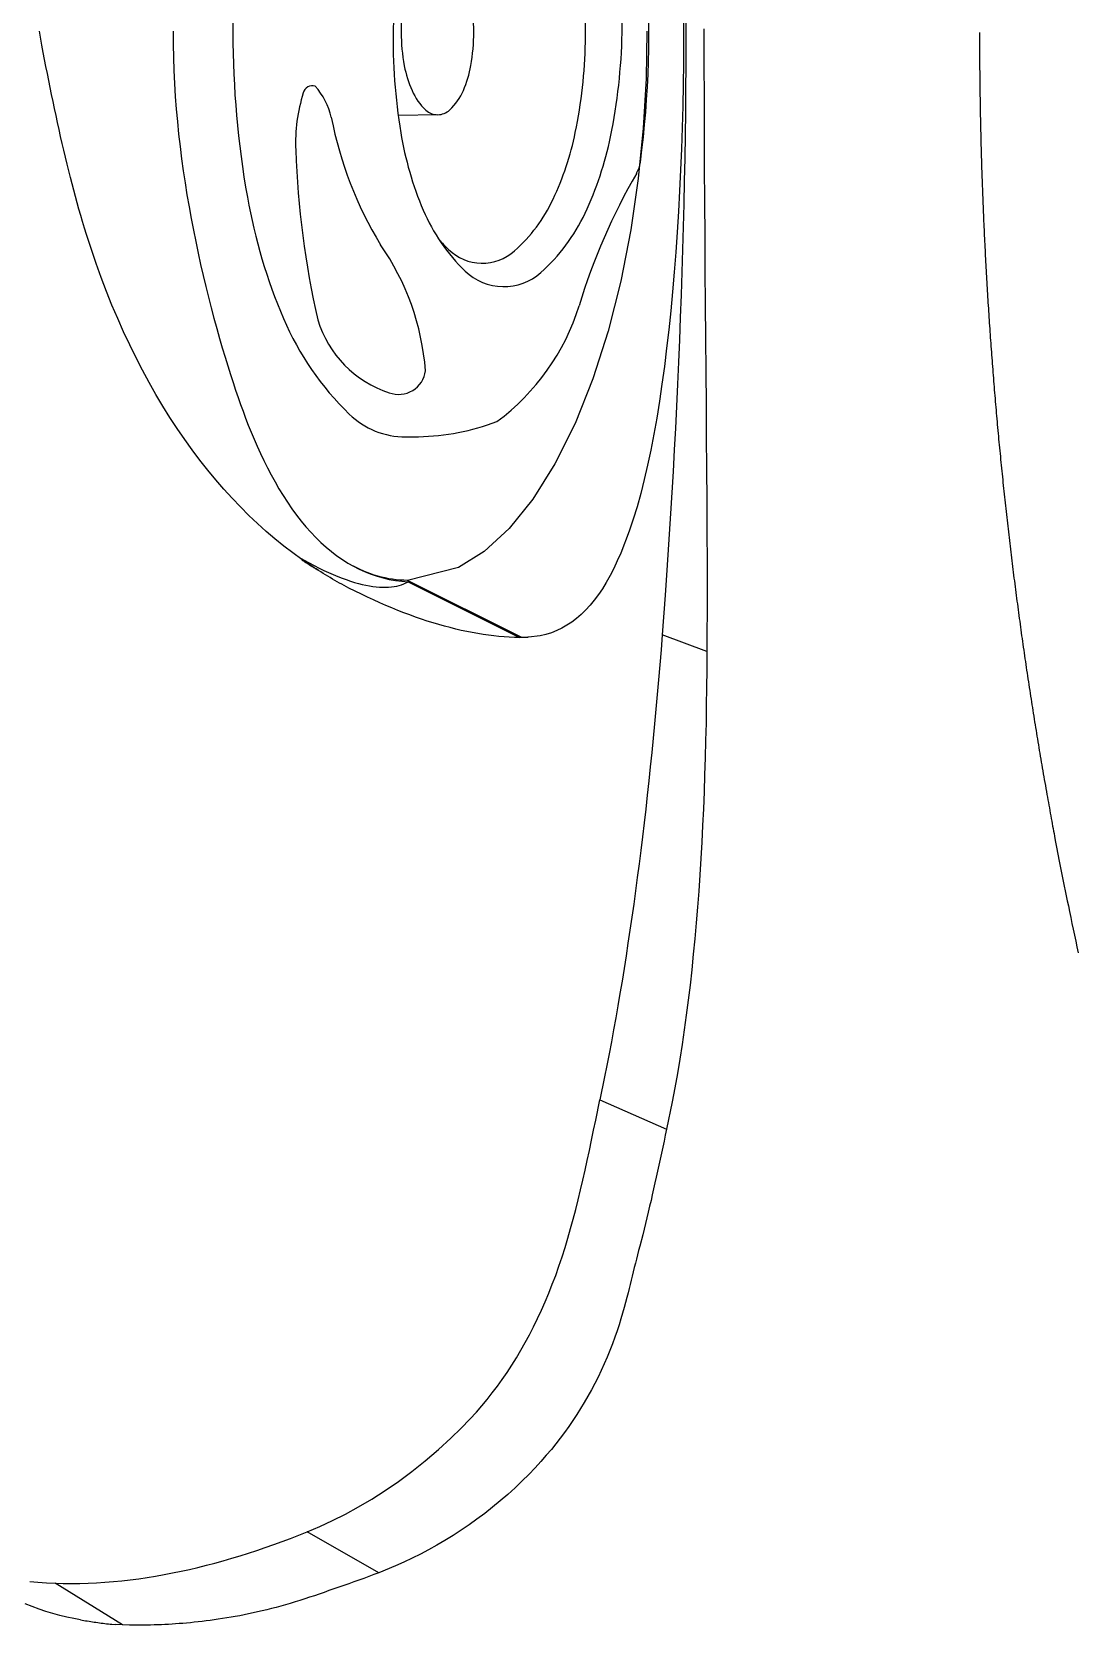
# Model space of a CAD drawing. Extents: x 528 to 612, y 649 to 778.
# Drawn here: x 538.33 to 544.29, y 686.21 to 695.28 of the extents above; entities that cross this region are included whole.
import ezdxf

# ---------------------------------------------------------------- set-up
doc = ezdxf.new("R2010")
doc.units = 0
doc.header["$MEASUREMENT"] = 0
doc.layers.add('1', color=4, linetype='Continuous')

# ---------------------------------------------------------------- blocks, each defined once
blk = doc.blocks.new('STANDARD')
at = {"layer": '1', "color": 2}
for p, q in [((0.9838, 2.3), (1.2802, 2.2819)), ((1.1624, 0.474), (0.9524, 0.4719)), ((1.1661, -0.4662), (0.9409, -0.4712)), ((0.9838, -2.3), (1.0564, -2.2984))]:
    blk.add_line(p, q, dxfattribs=at)
blk.add_lwpolyline([(0.9838, 2.3, 0.194738), (0.6622, 2.1698, 0.099647), (0.2882, 1.6263, 0.057272), (0.0823, 0.9358, 0.043868), (0, 0, 0.043868), (0.0823, -0.9358, 0.057272), (0.2882, -1.6263, 0.099647), (0.6622, -2.1698, 0.194738), (0.9838, -2.3, 0.194738)], format="xyb", dxfattribs=at)
for points in [[(1.5358, -1.4446, 0.188918), (1.7526, -1.3645, 0.101146), (2.0048, -1.0271, 0.059435), (2.1497, -0.5916, 0.045845), (2.2156, -0.0012, 0.045845), (2.1728, 0.5914, 0.059435), (2.0448, 1.0322, 0.101146), (1.806, 1.3791, 0.188918), (1.5924, 1.4676, 0.188918), (1.3756, 1.3875, 0.101146), (1.1234, 1.0501, 0.059435), (0.9784, 0.6147, 0.045845), (0.9126, 0.0242, 0.045845), (0.9554, -0.5684, 0.059435), (1.0834, -1.0092, 0.101146), (1.3222, -1.3561, 0.188918)], [(1.1661, -0.4662, 0.191184), (1.234, -0.439, 0.100578), (1.3118, -0.328, 0.058587), (1.3545, -0.1865, 0.045064), (1.371, 0.0047, 0.045064), (1.353, 0.1957, 0.058587), (1.3091, 0.3369, 0.100578), (1.2305, 0.4473, 0.191184), (1.1624, 0.474, 0.191184), (1.0945, 0.4467, 0.100578), (1.0168, 0.3357, 0.058587), (0.9741, 0.1942, 0.045064), (0.9576, 0.0031, 0.045064), (0.9756, -0.188, 0.058587), (1.0195, -0.3291, 0.100578), (1.098, -0.4395, 0.191184)]]:
    blk.add_lwpolyline(points, format="xyb", close=True, dxfattribs=at)
at = {"layer": '1', "color": 3}
for points in [[(1.414, -1.311, 0.188918), (1.603, -1.2411, 0.101146), (1.8228, -0.9471, 0.059435), (1.9491, -0.5676, 0.045845), (2.0065, -0.0529, 0.045845), (1.9692, 0.4635, 0.059435), (1.8577, 0.8477, 0.101146), (1.6495, 1.1501, 0.188918), (1.4634, 1.2272, 0.188918), (1.2744, 1.1574, 0.101146), (1.0546, 0.8633, 0.010554), (1.0256, 0.7982, 0.045845)], [(1.1723, -1.1755, 0.021992), (1.2279, -1.2338, 0.188918), (1.414, -1.311, 0.188918)]]:
    blk.add_lwpolyline(points, format="xyb", dxfattribs=at)
at = {"layer": '1', "color": 2}
for centre, radius, start, end in [((1.2541, 1.6133), 0.6691, 40.77565, 87.75995), ((1.6337, 1.9407), 0.1679, 15.68498, 40.77565), ((5.1745, 2.9349), 3.5099, 195.68498, 210.81775), ((-0.6516, -0.0012), 3.0334, 7.77612, 22.03331), ((-3.2837, 0.004), 5.6521, 352.47286, 4.11212), ((5.3779, -2.5834), 3.5592, 149.90404, 163.18483), ((2.1532, -0.7145), 0.1679, 329.90404, 352.47286), ((0.7289, -1.1667), 1.3009, 306.49977, 342.69061), ((1.0257, -0.9378), 1.361, 271.29259, 290.51727)]:
    blk.add_arc(centre, radius, start, end, dxfattribs=at)
at = {"layer": '1', "color": 3}
for centre, radius, start, end in [((1.1834, 1.8467), 0.3663, 80.8518, 118.96247), ((1.2353, 2.1649), 0.0439, 357.83411, 81.7245), ((1.7243, 1.0252), 1.349, 122.16897, 142.43552), ((0.568, 2.4306), 0.7597, 322.26635, 339.39398), ((4.5622, 0.1322), 3.857, 151.61636, 164.66232), ((1.2583, 1.1951), 0.8888, 132.7569, 196.30256), ((0.0948, 1.4386), 0.8007, 312.57537, 339.05229), ((0.5826, 1.0083), 0.1881, 199.47515, 259.1487), ((0.5666, 0.925), 0.1033, 259.1487, 312.57537), ((1.2874, -0.6249), 0.9307, 162.29877, 182.61808), ((0.4531, -0.3553), 0.0541, 73.58712, 165.66265), ((0.1602, -0.5755), 0.411, 13.29258, 41.4318), ((2.7308, -0.0601), 2.211, 190.97373, 211.20979), ((5.4173, -0.4995), 5.0624, 181.90158, 192.94063), ((-0.3427, -2.0335), 1.4433, 4.40009, 34.99068), ((1.0851, -1.4508), 0.6287, 196.86234, 251.90472), ((0.9429, -1.9029), 0.1548, 249.9578, 352.6608)]:
    blk.add_arc(centre, radius, start, end, dxfattribs=at)
blk = doc.blocks.new('2010JETSETTER')
at = {"layer": '1', "color": 3, "linetype": 'Continuous'}
for p, q in [((12.9076, 21.4792), (12.2558, 21.8042)), ((12.2604, 21.7954), (12.893, 21.4794)), ((13.9606, 21.3986), (13.706, 21.4946)), ((13.3517, 18.8489), (13.7315, 18.6812)), ((12.0937, 16.1575), (11.6844, 16.3903)), ((10.6336, 15.8609), (10.2495, 16.0979)), ((10.6336, 15.8609), (10.5932, 15.8629))]:
    blk.add_line(p, q, dxfattribs=at)
for points in [[(13.9438, 24.9433), (13.9439, 24.7458), (13.9443, 24.5483), (13.945, 24.3513), (13.9459, 24.1547), (13.9469, 23.9587), (13.9481, 23.7632), (13.9495, 23.5681), (13.951, 23.3742), (13.9526, 23.1823), (13.9542, 22.9927), (13.9558, 22.8054), (13.9573, 22.6204), (13.9586, 22.4379), (13.9598, 22.258), (13.9607, 22.0806), (13.9613, 21.9059), (13.9615, 21.734), (13.9606, 21.3986)], [(13.8408, 24.9928), (13.8408, 24.8615), (13.8403, 24.7303), (13.8394, 24.5991), (13.8381, 24.4681), (13.8363, 24.3371), (13.8341, 24.2064), (13.8316, 24.0759), (13.8286, 23.9457), (13.8253, 23.8158), (13.8216, 23.6863), (13.8176, 23.5573), (13.8133, 23.4286), (13.8086, 23.3005), (13.8037, 23.1729), (13.7984, 23.046), (13.7929, 22.9197), (13.7871, 22.7944), (13.781, 22.6699), (13.7747, 22.5466), (13.768, 22.4245), (13.7611, 22.3037), (13.754, 22.1842), (13.7465, 22.0662), (13.7389, 21.9495), (13.731, 21.834), (13.7228, 21.7197), (13.706, 21.4946)], [(13.8277, 24.994), (13.8277, 24.8709), (13.8269, 24.748), (13.8253, 24.6252), (13.8228, 24.5028), (13.8195, 24.381), (13.8154, 24.26), (13.8105, 24.1398), (13.8048, 24.0207), (13.7983, 23.9028), (13.7911, 23.7863), (13.7831, 23.6714), (13.7743, 23.5581), (13.7648, 23.4467), (13.7545, 23.3372), (13.7433, 23.2298), (13.7314, 23.1246), (13.7186, 23.0216), (13.7049, 22.9211), (13.6903, 22.8231), (13.6749, 22.7277), (13.6585, 22.6351), (13.6412, 22.5456), (13.623, 22.4597), (13.6039, 22.3773), (13.584, 22.2986), (13.5631, 22.2235), (13.5414, 22.1521), (13.5187, 22.0842), (13.4706, 21.9593)], [(10.4288, 23.7717), (10.4173, 23.8088), (10.4063, 23.8452), (10.3957, 23.8812), (10.3855, 23.9168), (10.3755, 23.9523), (10.3658, 23.9878), (10.3562, 24.0236), (10.3468, 24.0597), (10.3374, 24.0965), (10.328, 24.1341), (10.3186, 24.1726), (10.3092, 24.2119), (10.2999, 24.2513), (10.2907, 24.2907), (10.2816, 24.3302), (10.2727, 24.3698), (10.2639, 24.4094), (10.2552, 24.4491), (10.2467, 24.4888), (10.2383, 24.5286), (10.23, 24.5685), (10.2218, 24.6083), (10.2138, 24.6483), (10.2059, 24.6883), (10.1981, 24.7283), (10.1904, 24.7684), (10.1829, 24.8085), (10.1754, 24.8487), (10.1609, 24.9292)], [(10.9214, 24.9292), (10.922, 24.8537), (10.9236, 24.7788), (10.9263, 24.7046), (10.9299, 24.631), (10.9344, 24.5581), (10.9399, 24.4858), (10.9462, 24.4142), (10.9534, 24.3432), (10.9614, 24.2728), (10.9701, 24.203), (10.9797, 24.1338), (10.9899, 24.0653), (11.0008, 23.9973), (11.0123, 23.9299), (11.0245, 23.8632), (11.0372, 23.797), (11.0505, 23.7314), (11.0643, 23.6663), (11.0786, 23.6019), (11.0932, 23.5384), (11.1081, 23.4761), (11.1233, 23.4148), (11.1388, 23.3546), (11.1544, 23.2954), (11.1703, 23.2373), (11.1861, 23.1811), (11.2018, 23.1268), (11.2173, 23.0745), (11.2327, 23.0242), (11.2479, 22.976), (11.2629, 22.9299), (11.2776, 22.886), (11.2919, 22.8442), (11.3059, 22.8047), (11.3199, 22.7664), (11.3346, 22.7275), (11.35, 22.688), (11.3662, 22.6479), (11.3832, 22.6075), (11.4009, 22.5669), (11.4194, 22.5261), (11.4388, 22.4854), (11.459, 22.4448), (11.48, 22.4044), (11.5019, 22.3645), (11.5246, 22.3251), (11.5483, 22.2863), (11.5728, 22.2483), (11.5983, 22.2113), (11.6244, 22.1756), (11.651, 22.1414), (11.6783, 22.1087), (11.7062, 22.0775), (11.7346, 22.0477), (11.7636, 22.0196), (11.7932, 21.9929), (11.8234, 21.9679), (11.854, 21.9445), (11.8853, 21.9227), (11.917, 21.9027), (11.9491, 21.8843), (11.9818, 21.8676), (12.0149, 21.8527), (12.0485, 21.8394), (12.0826, 21.8279), (12.1172, 21.818), (12.1522, 21.8098), (12.1878, 21.8033), (12.2604, 21.7954)], [(11.6546, 21.9235), (11.6031, 21.9607), (11.5521, 21.9996), (11.5016, 22.0405), (11.4517, 22.0831), (11.4023, 22.1276), (11.3536, 22.1739), (11.3054, 22.2219), (11.2579, 22.2717), (11.2111, 22.3233), (11.1649, 22.3765), (11.1195, 22.4315), (11.0748, 22.4882), (11.0309, 22.5465), (10.9878, 22.6065), (10.9456, 22.6681), (10.9041, 22.7314), (10.8636, 22.7962), (10.8239, 22.8626), (10.7852, 22.9306), (10.7474, 23.0001), (10.7106, 23.0712), (10.6747, 23.1438), (10.64, 23.2179), (10.6063, 23.2933), (10.5737, 23.37), (10.5424, 23.4479), (10.5122, 23.5271), (10.4832, 23.6075), (10.4288, 23.7717)], [(13.4706, 21.9593), (13.4507, 21.9144), (13.4303, 21.8717), (13.4094, 21.8312), (13.3878, 21.7929), (13.3656, 21.7569), (13.3428, 21.7231), (13.3193, 21.6915), (13.2952, 21.6622), (13.2704, 21.635), (13.2448, 21.61), (13.2185, 21.5873), (13.1915, 21.5667), (13.1637, 21.5483), (13.135, 21.5321), (13.1056, 21.518), (13.0753, 21.5062), (13.0442, 21.4965), (13.0122, 21.4889), (12.9455, 21.4803)], [(11.6379, 21.9353), (11.6676, 21.9187), (11.6968, 21.9031), (11.7253, 21.8882), (11.7532, 21.8742), (11.7806, 21.8611), (11.8073, 21.8488), (11.8334, 21.8373), (11.8589, 21.8268), (11.8837, 21.817), (11.9079, 21.8082), (11.9314, 21.8001), (11.9543, 21.7929), (11.9766, 21.7866), (11.9982, 21.7811), (12.0192, 21.7764), (12.0395, 21.7725), (12.0593, 21.7694), (12.0783, 21.767), (12.0968, 21.7655), (12.1146, 21.7646), (12.1319, 21.7646), (12.1485, 21.7653), (12.1645, 21.7667), (12.1799, 21.7688), (12.1947, 21.7716), (12.2089, 21.775), (12.2226, 21.7792), (12.2358, 21.7839), (12.2604, 21.7954)], [(11.9228, 21.7607), (11.9095, 21.7676), (11.8962, 21.7746), (11.8829, 21.7818), (11.8695, 21.7891), (11.8562, 21.7965), (11.8428, 21.8041), (11.8294, 21.8117), (11.816, 21.8196), (11.8026, 21.8275), (11.7892, 21.8356), (11.7758, 21.8438), (11.7623, 21.8521), (11.7489, 21.8606), (11.7354, 21.8692), (11.722, 21.8779), (11.7085, 21.8868), (11.695, 21.8958), (11.6815, 21.9049), (11.6546, 21.9235)], [(11.6549, 21.9205), (11.6592, 21.9177), (11.6635, 21.915), (11.6679, 21.9122), (11.6723, 21.9094), (11.6767, 21.9066), (11.6811, 21.9038), (11.6856, 21.9009), (11.69, 21.8981), (11.6945, 21.8952), (11.699, 21.8924), (11.7036, 21.8895), (11.7081, 21.8866), (11.7127, 21.8837), (11.7172, 21.8808), (11.7218, 21.8779), (11.7264, 21.875), (11.731, 21.872), (11.7356, 21.8691), (11.7448, 21.8632)], [(12.2558, 21.8042), (12.2344, 21.8046), (12.2131, 21.8058), (12.1919, 21.8077), (12.1708, 21.8103), (12.1498, 21.8137), (12.129, 21.8178), (12.1083, 21.8226), (12.0877, 21.8281), (12.0673, 21.8343), (12.047, 21.8411), (12.0268, 21.8486), (12.0069, 21.8568), (11.9871, 21.8655), (11.9479, 21.8849)], [(12.8931, 21.4794), (12.8644, 21.48), (12.8354, 21.4812), (12.8062, 21.4831), (12.7767, 21.4855), (12.7469, 21.4886), (12.7168, 21.4923), (12.6864, 21.4966), (12.6558, 21.5015), (12.625, 21.507), (12.5939, 21.5131), (12.5625, 21.5198), (12.5308, 21.5271), (12.499, 21.5351), (12.4668, 21.5436), (12.4345, 21.5527), (12.4018, 21.5625), (12.369, 21.5728), (12.3359, 21.5837), (12.3026, 21.5952), (12.2691, 21.6074), (12.2353, 21.6201), (12.2013, 21.6334), (12.1671, 21.6473), (12.1327, 21.6618), (12.0982, 21.6768), (12.0634, 21.6925), (12.0285, 21.7087), (11.9934, 21.7254), (11.9228, 21.7607)], [(13.706, 21.4946), (13.6993, 21.4088), (13.6923, 21.3236), (13.6852, 21.239), (13.6779, 21.155), (13.6705, 21.0715), (13.6628, 20.9887), (13.6549, 20.9064), (13.6468, 20.8246), (13.6385, 20.7434), (13.6299, 20.6627), (13.6212, 20.5825), (13.6122, 20.5029), (13.6031, 20.4239), (13.5937, 20.3454), (13.5841, 20.2676), (13.5743, 20.1903), (13.5643, 20.1137), (13.5541, 20.0377), (13.5438, 19.9623), (13.5332, 19.8876), (13.5224, 19.8136), (13.5114, 19.7402), (13.5002, 19.6675), (13.4889, 19.5954), (13.4774, 19.5241), (13.4656, 19.4535), (13.4537, 19.3836), (13.4416, 19.3144), (13.4293, 19.2459), (13.4169, 19.1781), (13.4042, 19.1109), (13.3914, 19.0445), (13.3784, 18.9786), (13.3517, 18.8489)], [(12.9076, 21.4792), (12.9069, 21.4792), (12.9062, 21.4792), (12.9054, 21.4792), (12.9047, 21.4792), (12.904, 21.4792), (12.9033, 21.4792), (12.9025, 21.4792), (12.9018, 21.4792), (12.9011, 21.4792), (12.9004, 21.4792), (12.8996, 21.4792), (12.8989, 21.4793), (12.8982, 21.4793), (12.8975, 21.4793), (12.8967, 21.4793), (12.896, 21.4793), (12.8953, 21.4793), (12.8945, 21.4793), (12.8931, 21.4794)], [(12.9323, 21.4797), (12.9311, 21.4797), (12.9299, 21.4796), (12.9286, 21.4796), (12.9274, 21.4795), (12.9262, 21.4795), (12.9249, 21.4795), (12.9237, 21.4794), (12.9225, 21.4794), (12.9212, 21.4794), (12.92, 21.4793), (12.9188, 21.4793), (12.9175, 21.4793), (12.9163, 21.4793), (12.915, 21.4793), (12.9138, 21.4792), (12.9126, 21.4792), (12.9113, 21.4792), (12.9101, 21.4792), (12.9076, 21.4792)], [(12.9455, 21.4803), (12.9452, 21.4803), (12.945, 21.4803), (12.9448, 21.4803), (12.9445, 21.4803), (12.9443, 21.4803), (12.9441, 21.4802), (12.9438, 21.4802), (12.9436, 21.4802), (12.9433, 21.4802), (12.9431, 21.4802), (12.9429, 21.4802), (12.9426, 21.4802), (12.9424, 21.4802), (12.9422, 21.4801), (12.9419, 21.4801), (12.9417, 21.4801), (12.9414, 21.4801), (12.9412, 21.4801), (12.941, 21.4801), (12.9407, 21.4801), (12.9405, 21.4801), (12.9402, 21.48), (12.94, 21.48), (12.9398, 21.48), (12.9395, 21.48), (12.9393, 21.48), (12.9391, 21.48), (12.9388, 21.48), (12.9386, 21.48), (12.9383, 21.4799), (12.9381, 21.4799), (12.9379, 21.4799), (12.9376, 21.4799), (12.9374, 21.4799), (12.9371, 21.4799), (12.9369, 21.4799), (12.9367, 21.4799), (12.9364, 21.4799), (12.9362, 21.4798), (12.9359, 21.4798), (12.9357, 21.4798), (12.9355, 21.4798), (12.9352, 21.4798), (12.935, 21.4798), (12.9347, 21.4798), (12.9345, 21.4798), (12.9343, 21.4798), (12.934, 21.4798), (12.9338, 21.4797), (12.9335, 21.4797), (12.9333, 21.4797), (12.9331, 21.4797), (12.9328, 21.4797), (12.9323, 21.4797)], [(13.9606, 21.3986), (13.9599, 21.2957), (13.9588, 21.1937), (13.9573, 21.0925), (13.9555, 20.9922), (13.9533, 20.8928), (13.9506, 20.7943), (13.9476, 20.6968), (13.9442, 20.6001), (13.9404, 20.5042), (13.936, 20.4091), (13.9313, 20.3147), (13.926, 20.2211), (13.9202, 20.1283), (13.9139, 20.0363), (13.9071, 19.9451), (13.8997, 19.8547), (13.8918, 19.7651), (13.8833, 19.6764), (13.8743, 19.5885), (13.8646, 19.5015), (13.8543, 19.4154), (13.8433, 19.3301), (13.8318, 19.2458), (13.8195, 19.1623), (13.8066, 19.0798), (13.793, 18.9982), (13.7787, 18.9175), (13.7637, 18.8377), (13.7314, 18.6811)], [(11.6844, 16.3903), (11.7562, 16.4207), (11.829, 16.4544), (11.9028, 16.4915), (11.9773, 16.5321), (12.0525, 16.5765), (12.1282, 16.6246), (12.2042, 16.6768), (12.2805, 16.7331), (12.3568, 16.7938), (12.4328, 16.8587), (12.5024, 16.9223), (12.5621, 16.9804), (12.6111, 17.0308), (12.6484, 17.0713), (12.6793, 17.1067), (12.7095, 17.1431), (12.739, 17.1804), (12.7679, 17.2186), (12.796, 17.2577), (12.8235, 17.2977), (12.8504, 17.3387), (12.8765, 17.3806), (12.9019, 17.4234), (12.9267, 17.4671), (12.9508, 17.5117), (12.9741, 17.5572), (12.9968, 17.6037), (13.0188, 17.651), (13.0401, 17.6993), (13.0607, 17.7485), (13.0806, 17.7986), (13.0998, 17.8496), (13.1183, 17.9015), (13.1361, 17.9543), (13.153, 18.0076), (13.1693, 18.0613), (13.1848, 18.1154), (13.1997, 18.1699), (13.214, 18.2247), (13.2278, 18.28), (13.2411, 18.3355), (13.2541, 18.3914), (13.2668, 18.4476), (13.2792, 18.5041), (13.2914, 18.5609), (13.3035, 18.618), (13.3155, 18.6753), (13.3275, 18.7329), (13.3517, 18.8489)], [(13.7314, 18.6811), (13.7239, 18.6467), (13.7164, 18.6123), (13.709, 18.5781), (13.7016, 18.544), (13.6943, 18.51), (13.6869, 18.4761), (13.6796, 18.4423), (13.6722, 18.4087), (13.6648, 18.3752), (13.6574, 18.3418), (13.6499, 18.3085), (13.6424, 18.2754), (13.6347, 18.2424), (13.6271, 18.2095), (13.6193, 18.1768), (13.6114, 18.1443), (13.6034, 18.1118), (13.5952, 18.0795), (13.5785, 18.0154)], [(13.5785, 18.0154), (13.572, 17.991), (13.5657, 17.9667), (13.5595, 17.9424), (13.5534, 17.9181), (13.5473, 17.894), (13.5414, 17.8698), (13.5354, 17.8458), (13.5295, 17.8218), (13.5236, 17.798), (13.5177, 17.7742), (13.5116, 17.7498), (13.5049, 17.7235), (13.4977, 17.6956), (13.4897, 17.666), (13.4809, 17.6349), (13.4713, 17.6023), (13.4608, 17.5684), (13.4493, 17.5333), (13.4368, 17.497), (13.4231, 17.4597), (13.4083, 17.4214), (13.3926, 17.3832), (13.3761, 17.3454), (13.359, 17.3079), (13.3411, 17.2708), (13.3225, 17.2341), (13.3032, 17.1978), (13.2833, 17.162), (13.2627, 17.1265), (13.2415, 17.0915), (13.2196, 17.057), (13.1971, 17.023), (13.1739, 16.9894), (13.1502, 16.9563), (13.1259, 16.9238), (13.1011, 16.8918), (13.075, 16.8596), (13.0465, 16.8258), (13.0155, 16.7907), (12.9821, 16.7544), (12.9465, 16.7172), (12.9087, 16.6795), (12.8687, 16.6414), (12.8268, 16.6033), (12.7837, 16.566), (12.7401, 16.5301), (12.696, 16.4954), (12.6515, 16.462), (12.6065, 16.4299), (12.5611, 16.3991), (12.5154, 16.3695), (12.4693, 16.3412), (12.423, 16.3141), (12.3764, 16.2881), (12.3296, 16.2634), (12.2826, 16.2399), (12.2355, 16.2176), (12.1883, 16.1964), (12.0937, 16.1575)], [(10.3952, 15.8894), (10.3561, 15.8966), (10.3168, 15.9051), (10.2774, 15.9148), (10.2378, 15.9257), (10.1982, 15.9377), (10.1587, 15.9508), (10.1192, 15.9649), (10.0799, 15.98)], [(10.2495, 16.0979), (10.2965, 16.0966), (10.3437, 16.0962), (10.3911, 16.0967), (10.4386, 16.0981), (10.4863, 16.1003), (10.534, 16.1034), (10.5819, 16.1073), (10.6298, 16.112), (10.6779, 16.1175), (10.726, 16.1237), (10.7741, 16.1308), (10.8223, 16.1385), (10.8705, 16.1471), (10.9188, 16.1563), (10.967, 16.1662), (11.0152, 16.1768), (11.0634, 16.1881), (11.1116, 16.2), (11.1597, 16.2126), (11.2077, 16.2258), (11.2557, 16.2397), (11.3036, 16.2541), (11.3514, 16.2691), (11.399, 16.2846), (11.4467, 16.3008), (11.4943, 16.3175), (11.5419, 16.3348), (11.5895, 16.3527), (11.6844, 16.3903)], [(10.1055, 16.1085), (10.1288, 16.1061), (10.1524, 16.1039), (10.1763, 16.102), (10.2004, 16.1003), (10.2495, 16.0979)], [(12.0937, 16.1575), (12.0651, 16.1466), (12.0365, 16.1358), (12.0078, 16.1253), (11.9791, 16.1149), (11.9504, 16.1048), (11.9217, 16.0948), (11.893, 16.085), (11.8646, 16.0752), (11.8364, 16.0655), (11.8085, 16.0558), (11.7809, 16.046), (11.7534, 16.0364), (11.7261, 16.0269), (11.6988, 16.0176), (11.6714, 16.0085), (11.644, 15.9997), (11.6166, 15.9911), (11.5891, 15.9829), (11.5618, 15.975), (11.5348, 15.9674), (11.5079, 15.9601), (11.4812, 15.9532), (11.4548, 15.9466), (11.4286, 15.9403), (11.4026, 15.9343), (11.3768, 15.9286), (11.3512, 15.9232), (11.3259, 15.918), (11.3008, 15.9131), (11.276, 15.9085), (11.2514, 15.9042), (11.2271, 15.9001), (11.203, 15.8962), (11.1792, 15.8926), (11.1557, 15.8892), (11.1324, 15.886), (11.1094, 15.8831), (11.0867, 15.8803), (11.0643, 15.8778), (11.0422, 15.8755), (11.0204, 15.8733), (10.9989, 15.8713), (10.9776, 15.8695), (10.9567, 15.8679), (10.9361, 15.8664), (10.9158, 15.8651), (10.8954, 15.8639), (10.8751, 15.8629), (10.8548, 15.8619), (10.8345, 15.8612), (10.8142, 15.8605), (10.794, 15.86), (10.7738, 15.8596), (10.7537, 15.8594), (10.7336, 15.8593), (10.7135, 15.8593), (10.6934, 15.8595), (10.6734, 15.8598), (10.6336, 15.8609)], [(10.3952, 15.8894), (10.4046, 15.8878), (10.414, 15.8862), (10.4236, 15.8846), (10.4333, 15.883), (10.443, 15.8814), (10.4528, 15.8799), (10.4627, 15.8783), (10.4727, 15.8768), (10.4827, 15.8753), (10.4927, 15.8739), (10.5028, 15.8725), (10.5129, 15.8711), (10.523, 15.8698), (10.5331, 15.8686), (10.5432, 15.8674), (10.5533, 15.8664), (10.5633, 15.8654), (10.5733, 15.8644), (10.5933, 15.8629)]]:
    blk.add_lwpolyline(points, dxfattribs=at)
at = {"layer": '1', "color": 2, "linetype": 'Continuous'}
blk.add_lwpolyline([(13.6192, 24.9292), (13.6141, 24.659), (13.5978, 24.3781), (13.5691, 24.0899), (13.5267, 23.798), (13.4699, 23.5073), (13.398, 23.223), (13.3112, 22.951), (13.2101, 22.6973), (13.0957, 22.4676), (12.9699, 22.2671), (12.8348, 22.1), (12.693, 21.9693), (12.5474, 21.8766), (12.2558, 21.8042)], dxfattribs=at)
blk.add_lwpolyline([(15.5125, 24.921), (15.5128, 24.8003, 0.00138), (15.5139, 24.663, 0.00134), (15.5157, 24.53, 0.00134), (15.5182, 24.397, 0.001338), (15.5214, 24.264, 0.001338), (15.5253, 24.1311, 0.001337), (15.53, 23.9983, 0.001336), (15.5353, 23.8655, 0.001336), (15.5414, 23.7328, 0.001335), (15.5482, 23.6002, 0.001334), (15.5557, 23.4676, 0.001334), (15.5639, 23.3351, 0.001333), (15.5728, 23.2026, 0.001333), (15.5824, 23.0703, 0.001332), (15.5927, 22.938, 0.001332), (15.6037, 22.8058, 0.001331), (15.6154, 22.6737, 0.001331), (15.6279, 22.5417, 0.001331), (15.641, 22.4098, 0.00133), (15.6548, 22.278, 0.00133), (15.6694, 22.1463, 0.00133), (15.6846, 22.0147, 0.001329), (15.7005, 21.8832, 0.00133), (15.7172, 21.7518, 0.001331), (15.7345, 21.6205, 0.001328), (15.7525, 21.4894, 0.001321), (15.7713, 21.3584, 0.001333), (15.7907, 21.2273, 0.001355), (15.8109, 21.0963, 0.001315), (15.8316, 20.9664, 0.001243), (15.8529, 20.8368, 0.001374), (15.8756, 20.7038, 0.001581), (15.8992, 20.5699, 0.00119), (15.9211, 20.4488, 0.000458), (15.9419, 20.3349, 0.00184), (15.9726, 20.1773, 0.002886), (16.0182, 19.953, 0.001425), (16.0741, 19.6848, 0.001425)], format="xyb", dxfattribs=at)
at = {"layer": '1'}
blk.add_blockref('Standard', (11.2623, 24.92), dxfattribs=at)

msp = doc.modelspace()

# ---------------------------------------------------------------- block references
at = {"layer": '1'}
msp.add_blockref('2010JETSETTER', (528.2128, 670.3522), dxfattribs=at)

doc.saveas('drawing.dxf')
